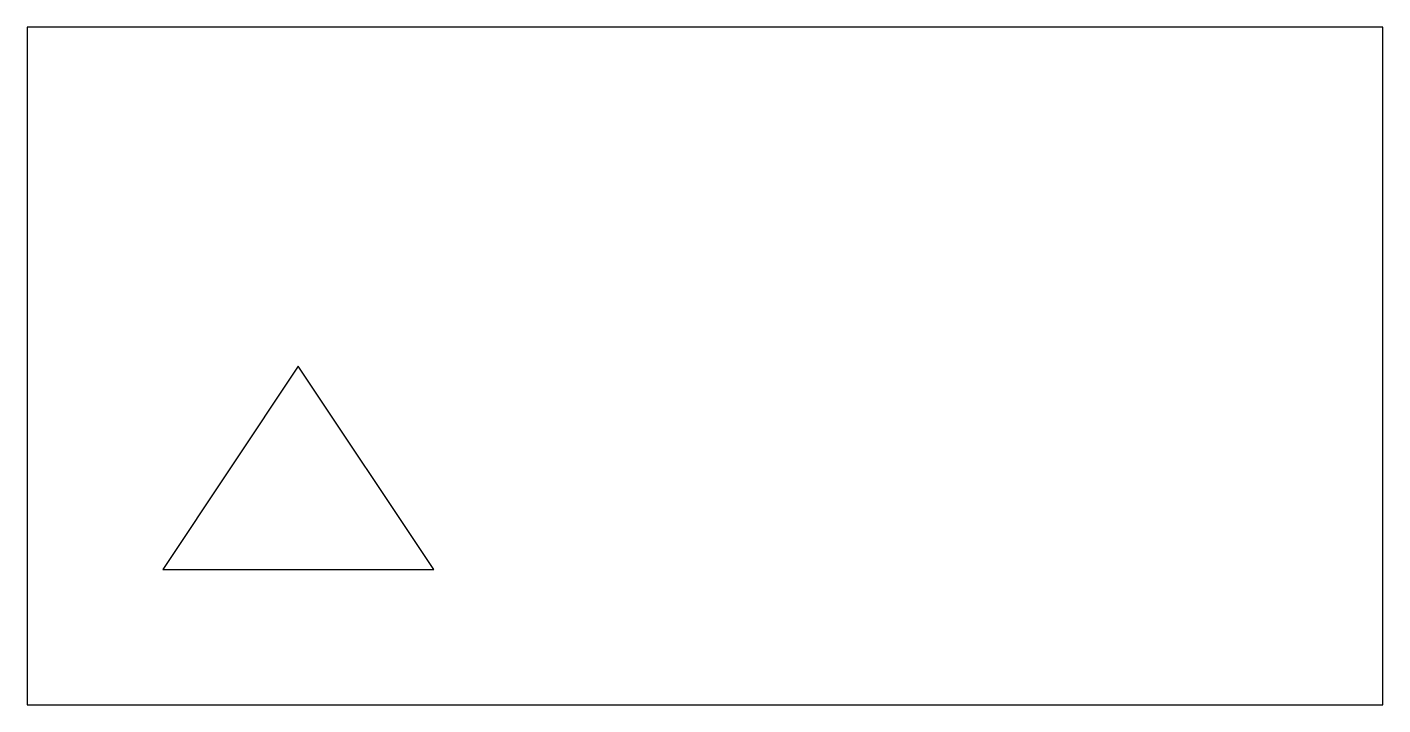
# Model space of a CAD drawing. Header units: millimetres. Extents: x 0 to 100, y 0 to 50.
import ezdxf

# ---------------------------------------------------------------- set-up
doc = ezdxf.new("R2010")
doc.units = ezdxf.units.MM
doc.layers.add('ENGRAVE', color=1, linetype='Continuous')

msp = doc.modelspace()

# ---------------------------------------------------------------- linework, layer by layer
msp.add_lwpolyline([(0, 0), (100, 0), (100, 50), (0, 50)], close=True)
at = {"layer": 'ENGRAVE'}
msp.add_lwpolyline([(10, 10), (30, 10), (20, 25)], close=True, dxfattribs=at)

doc.saveas('drawing.dxf')
